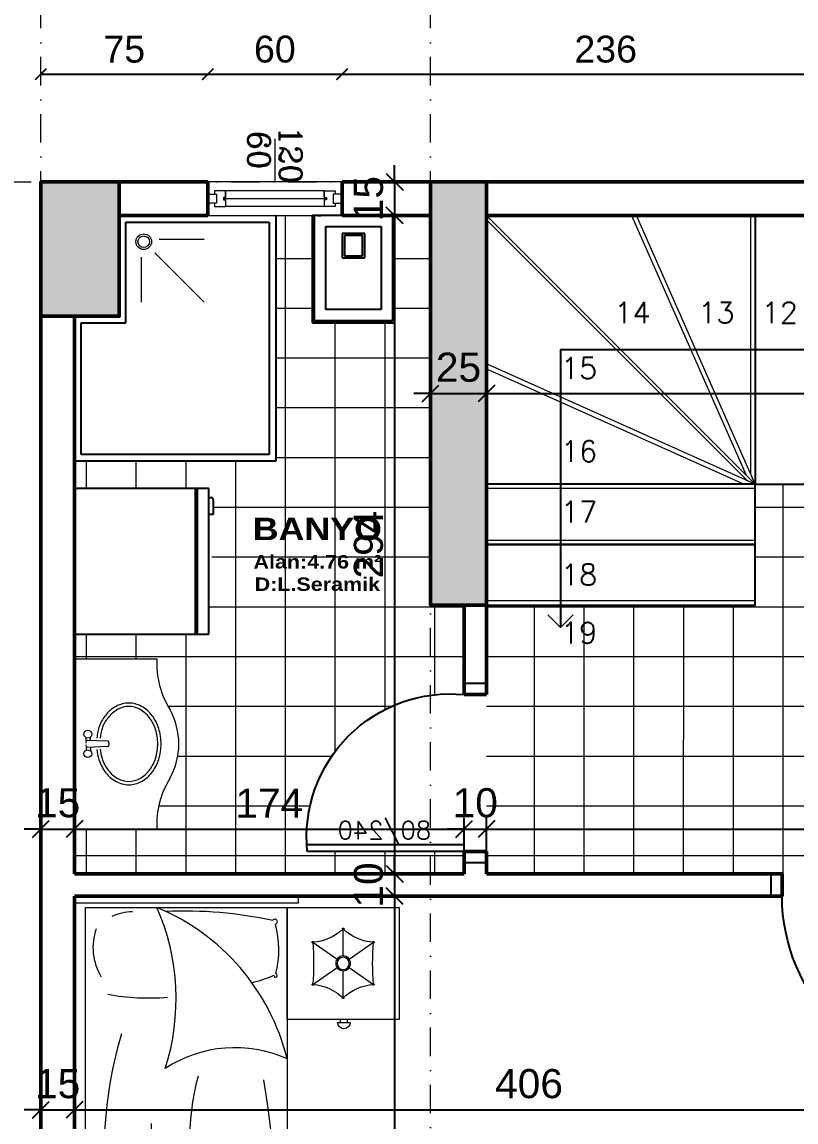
# Model space of a CAD drawing. Header units: millimetres. Extents: x 14753 to 45183, y 5640 to 19518.
# Drawn here: x 21779.5 to 22125.2, y 18725.8 to 19217 of the extents above; entities that cross this region are included whole.
import ezdxf

# ---------------------------------------------------------------- set-up
doc = ezdxf.new("R2010")
doc.units = ezdxf.units.MM
doc.linetypes.add('DASHDOT', pattern=[25.4, 12.7, -6.35, 0, -6.35])
for name, color, linetype, lineweight in [('Duvar', 1, 'Continuous', 50), ('EŞYA TEFRİŞ', 53, 'Continuous', 13), ('GORUNUS_6_TWA', 69, 'Continuous', 9), ('k aks', 44, 'DASHDOT', 18), ('k dis olcu', 43, 'Continuous', 18), ('k ic olcu', 254, 'Continuous', 18), ('k pencere', 4, 'Continuous', 25), ('k tarama', 252, 'Continuous', 9), ('k ıslak mekan tarama', 252, 'Continuous', 9), ('Kolon', 30, 'Continuous', 50)]:
    doc.layers.add(name, color=color, linetype=linetype, lineweight=lineweight)
for name, color, linetype in [('kapı', 11, 'Continuous'), ('merdivenn', 20, 'Continuous'), ('pencere', 2, 'Continuous'), ('tefriş', 140, 'Continuous'), ('YAzı', 7, 'Continuous')]:
    doc.layers.add(name, color=color, linetype=linetype)
doc.styles.add('OLCU', font='romans.shx')
doc.styles.get("Standard").update_dxf_attribs({"font": 'arial.ttf'})
doc.styles.add('TCOMPLEX', font='complex.shx')
doc.styles.add('Vaziyet Yazı', font='bgothm.ttf', dxfattribs={"height": 25})
doc.dimstyles.new('icolcu', dxfattribs={"dimtxt": 13, "dimasz": 7.5, "dimexe": 5, "dimexo": 5, "dimgap": 5, "dimtad": 1, "dimdec": 0, "dimtxsty": 'Standard', "dimblk": 'OBLIQUE', "dimcen": 2.5, "dimdle": 5, "dimclrd": 256, "dimclre": 256, "dimclrt": 256, "dimadec": 4, "dimazin": 0, "dimtfac": 1, "dimtdec": 0, "dimtix": 1, "dimtmove": 2, "dimatfit": 3, "dimldrblk": 'OBLIQUE', "dimfxl": 1, "dimarcsym": 0})
doc.dimstyles.new('icölcü', dxfattribs={"dimtxt": 12, "dimasz": 5, "dimexe": 1.25, "dimexo": 0.625, "dimgap": 5, "dimtad": 1, "dimdec": 0, "dimtxsty": 'Standard', "dimblk": 'ARCHTICK', "dimcen": -10, "dimse1": 1, "dimse2": 1, "dimadec": 0, "dimazin": 0, "dimtfac": 1, "dimtdec": 0, "dimtix": 1, "dimtmove": 0, "dimatfit": 3, "dimldrblk": 'ARCHTICK', "dimfxl": 1, "dimarcsym": 0})

# ---------------------------------------------------------------- blocks, each defined once
blk = doc.blocks.new('KASA-2')
for p, q in [((-0.5, -0.5), (-0.5, 0.5)), ((-0.5, 0.5), (0.5, 0.5)), ((0.5, 0.5), (0.5, -0.5)), ((0.5, -0.5), (-0.5, -0.5))]:
    blk.add_line(p, q)
blk = doc.blocks.new('80 lık kapı 2')
at = {"layer": 'kapı'}
for p, q in [((4385.24, 2276.43), (4393.19, 2276.43)), ((4390.24, 2276.43), (4393.19, 2276.43)), ((4390.24, 2276.43), (4390.24, 2206.43)), ((4393.19, 2276.43), (4393.19, 2206.48))]:
    blk.add_line(p, q, dxfattribs=at)
blk.add_arc((4396.56, 2270.11), 64, 264.3355, 5.6645, dxfattribs=at)
at = {"layer": 'kapı', "xscale": 5, "yscale": 10, "zscale": 5, "rotation": 180}
for p in [(4387.74, 2281.43), (4462.74, 2281.43)]:
    blk.add_blockref('KASA-2', p, dxfattribs=at)
at = {"layer": 'kapı', "style": 'OLCU'}
blk.add_text('80/240', height=8, rotation=270, dxfattribs=at).set_placement((4395.74, 2261.77))
blk = doc.blocks.new('90 lık kapı 2')
at = {"layer": 'kapı'}
for p, q in [((4417.29, 2446.43), (4417.29, 2526.37)), ((4420.24, 2446.43), (4420.24, 2526.43)), ((4335.24, 2436.43), (4335.24, 2446.43)), ((4335.24, 2446.43), (4340.24, 2446.43)), ((4340.24, 2446.43), (4340.24, 2436.43)), ((4420.24, 2446.43), (4417.29, 2446.43)), ((4420.24, 2436.43), (4420.24, 2446.43)), ((4420.24, 2446.43), (4425.24, 2446.43)), ((4425.24, 2446.43), (4425.24, 2436.43)), ((4340.24, 2436.43), (4335.24, 2436.43)), ((4425.24, 2436.43), (4420.24, 2436.43))]:
    blk.add_line(p, q, dxfattribs=at)
blk.add_arc((4420.24, 2446.43), 80, 90, 180, dxfattribs=at)
at = {"layer": 'kapı', "style": 'OLCU'}
blk.add_text('90/240', height=8, rotation=90, dxfattribs=at).set_placement((4410.36, 2463.91))
blk = doc.blocks.new('60-120')
at = {"layer": 'GORUNUS_6_TWA', "color": 2, "linetype": 'Continuous', "ltscale": 0.02}
for p, q in [((374289.58, 4546016.34), (374289.58, 4545997.16)), ((374311.58, 4545993.16), (374267.58, 4545993.16)), ((374266.58, 4545989.66), (374312.58, 4545989.66)), ((374311.58, 4545986.16), (374267.58, 4545986.16))]:
    blk.add_line(p, q, dxfattribs=at)
blk.add_lwpolyline([(374319.58, 4545997.16), (374259.58, 4545997.16), (374259.58, 4545982.16), (374319.58, 4545982.16)], close=True, dxfattribs=at)
for points in [[(374267.58, 4545993.16), (374262.58, 4545993.16), (374262.58, 4545991.66)], [(374267.58, 4545990.16), (374267.58, 4545993.16), (374267.58, 4545993.16), (374267.58, 4545990.16), (374266.58, 4545990.16), (374266.58, 4545989.16), (374267.58, 4545989.16), (374267.58, 4545986.16)], [(374311.58, 4545993.16), (374316.58, 4545993.16), (374316.58, 4545991.66)], [(374311.58, 4545990.16), (374311.58, 4545993.16), (374311.58, 4545993.16), (374311.58, 4545990.16), (374312.58, 4545990.16), (374312.58, 4545989.16), (374311.58, 4545989.16), (374311.58, 4545986.16)], [(374259.58, 4545991.66), (374263.58, 4545991.66), (374263.58, 4545987.66), (374259.58, 4545987.66), (374259.58, 4545991.66)], [(374262.58, 4545987.66), (374262.58, 4545986.16), (374267.58, 4545986.16), (374267.58, 4545986.16)], [(374316.58, 4545987.66), (374316.58, 4545986.16), (374311.58, 4545986.16), (374311.58, 4545986.16)], [(374319.58, 4545991.66), (374315.58, 4545991.66), (374315.58, 4545987.66), (374319.58, 4545987.66), (374319.58, 4545991.66)]]:
    blk.add_lwpolyline(points, dxfattribs=at)
at = {"layer": 'GORUNUS_6_TWA', "color": 2, "linetype": 'Continuous', "ltscale": 0.02, "style": 'TCOMPLEX'}
for s, p in [('60', (374277.47, 4546019.94)), ('120', (374291.65, 4546022.08))]:
    blk.add_text(s, height=10, rotation=270, dxfattribs=at).set_placement(p)
blk = doc.blocks.new('yatak 190x90')
at = {"layer": 'EŞYA TEFRİŞ'}
for p, q in [((0, -190), (0, 0)), ((0, 0), (90, 0)), ((90, 0), (90, -190)), ((90, -190), (0, -190)), ((95, -192), (-5, -192)), ((-5, -192), (-5, -195)), ((95, -195), (-5, -195)), ((95, -192), (95, -195))]:
    blk.add_line(p, q, dxfattribs=at)
for centre, radius, start, end in [((-219.29, -42.27), 245.4, 355.7908, 7.8375), ((-473.53, -71.98), 534.64, 357.6921, 6.435), ((401.38, -45.55), 396.72, 176.1493, 189.7983), ((-105.46, -80.56), 187.17, 343.5413, 15.3664), ((-71.07, -85.48), 114.65, 345.2421, 16.5688), ((23.27, -70.24), 57.11, 245.9501, 303.0495), ((96.39, -98.29), 99.36, 194.0326, 247.3681), ((151.62, -149.09), 102.02, 162.3172, 203.64), ((61.95, -250.61), 101.07, 79.6254, 94.8212), ((29.47, -212.23), 57.52, 103.7767, 114.0542), ((47.69, -171.12), 43.97, 165.9171, 195.0388), ((5.22, -159.63), 0.81, 354.976, 257.7791), ((61.31, -172.2), 25.41, 341.0136, 31.3745), ((5.47, -183.62), 1.11, 102.5861, 332.6827), ((45.97, -1.57), 186.79, 257.7874, 272.4796), ((69.33, -167.38), 20.59, 269.0975, 295.9388)]:
    blk.add_arc(centre, radius, start, end, dxfattribs=at)
blk = doc.blocks.new('60x60 komodin')
at = {"layer": 'EŞYA TEFRİŞ'}
for p, q in [((30, -26.69), (30, -14.59)), ((27.28, -28.11), (16.47, -20.6)), ((43.53, -20.6), (32.72, -28.11)), ((27.28, -31.89), (16.47, -39.4)), ((30, -45.41), (30, -33.31)), ((43.53, -39.4), (32.72, -31.89)), ((32.48, -56.44), (26.83, -56.44)), ((28.05, -56.44), (28.05, -55)), ((31.25, -56.44), (31.25, -55))]:
    blk.add_line(p, q, dxfattribs=at)
blk.add_lwpolyline([(55, -5), (5, -5), (5, -55), (55, -55)], close=True, dxfattribs=at)
for radius in [3.31, 2.74]:
    blk.add_circle((30, -30), radius, dxfattribs=at)
for centre, radius, start, end in [((15.08, 0.77), 21.41, 273.7282, 314.1807), ((30, -14.59), 0.346, 316.2817, 223.7183), ((44.92, 0.77), 21.41, 225.8193, 266.2718), ((16.47, -20.6), 0.346, 4.1892, 274.253), ((-107.59, -30), 124.42, 355.6674, 4.3326), ((167.59, -30), 124.42, 175.6674, 184.3326), ((43.53, -20.6), 0.346, 265.747, 175.8108), ((16.47, -39.4), 0.346, 85.747, 355.8094), ((43.53, -39.4), 0.346, 184.1892, 94.253), ((15.08, -60.77), 21.41, 45.8193, 86.2718), ((44.92, -60.77), 21.41, 93.7282, 134.1807), ((30, -45.41), 0.346, 136.2817, 43.7183), ((29.65, -56.35), 2.82, 181.8062, 358.1938)]:
    blk.add_arc(centre, radius, start, end, dxfattribs=at)
blk = doc.blocks.new('lavabo 1')
at = {"layer": 'tefriş', "lineweight": 15}
for p, q in [((3885.96, 1990.85), (3885.96, 1993.43)), ((3885.96, 1956.65), (3885.96, 1990.85)), ((3961.96, 1993.43), (3961.96, 1990.85)), ((3961.96, 1990.85), (3961.96, 1956.65)), ((3922.74, 1971.47), (3922.43, 1962.44)), ((3925.18, 1971.47), (3925.49, 1962.44)), ((3922.28, 1963.77), (3921.22, 1963.77)), ((3922.51, 1961.89), (3921.37, 1961.89)), ((3925.41, 1961.89), (3926.55, 1961.89)), ((3925.64, 1963.77), (3926.7, 1963.77)), ((3961.96, 1956.65), (3885.96, 1956.65))]:
    blk.add_line(p, q, dxfattribs=at)
for centre in [(3919.62, 1962.62), (3928.29, 1962.62)]:
    blk.add_circle(centre, 1.75, dxfattribs=at)
for centre, radius, start, end in [((3888.12, 2031.38), 38.01, 266.7462, 302.8935), ((3924.06, 1970.57), 32.7, 90.1752, 117.8973), ((3923.86, 1970.57), 32.7, 62.1027, 89.8248), ((3959.8, 2031.38), 38.01, 237.1065, 273.2538), ((3923.96, 1972.12), 23.24, 90, 107.2579), ((3923.96, 1972.12), 23.24, 72.7421, 90), ((3920.56, 1979.18), 15.29, 126.8699, 151.0888), ((3920.56, 1979.18), 13.77, 126.8699, 151.0888), ((3922.62, 1976.44), 18.72, 107.2579, 126.8699), ((3922.62, 1976.44), 17.2, 107.2579, 126.8699), ((3923.96, 1972.12), 21.72, 90, 107.2579), ((3923.96, 1972.12), 21.72, 72.7421, 90), ((3925.3, 1976.44), 17.2, 53.1301, 72.7421), ((3925.3, 1976.44), 18.72, 53.1301, 72.7421), ((3927.36, 1979.18), 13.77, 28.9112, 53.1301), ((3927.36, 1979.18), 15.29, 28.9112, 53.1301), ((3917.41, 1980.92), 11.69, 151.0888, 180), ((3917.41, 1980.92), 10.17, 151.0888, 180), ((3930.51, 1980.92), 10.17, 0, 28.9112), ((3930.51, 1980.92), 11.69, 0, 28.9112), ((3917.41, 1980.92), 11.69, 180, 208.9112), ((3917.41, 1980.92), 10.17, 180, 208.9112), ((3930.51, 1980.92), 10.17, 331.0888, 0), ((3930.51, 1980.92), 11.69, 331.0888, 0), ((3920.56, 1982.66), 15.29, 208.9112, 232.9961), ((3920.56, 1982.66), 13.77, 208.9112, 233.1301), ((3927.36, 1982.66), 13.77, 306.8699, 331.0888), ((3927.36, 1982.66), 15.29, 306.8699, 331.0888), ((3921.9, 1983.26), 16.6, 230.564, 251.4502), ((3921.9, 1983.26), 15.08, 230.4412, 251.3878), ((3923.87, 1971.01), 1.22, 87.5756, 157.7693), ((3924.05, 1971.01), 1.22, 22.2307, 92.4244), ((3925.3, 1985.4), 17.2, 287.2579, 306.8699), ((3925.3, 1985.4), 18.72, 287.2579, 306.8699), ((3923.53, 1989.72), 23.24, 252.6981, 264.5385), ((3923.53, 1989.72), 21.72, 252.7421, 264.5385), ((3923.96, 1989.72), 21.72, 276.1444, 287.2579), ((3923.96, 1989.72), 23.24, 276.1444, 287.2579), ((3923.56, 1962.9), 1.22, 202.2307, 272.4244), ((3924.35, 1962.9), 1.22, 267.5756, 337.7693)]:
    blk.add_arc(centre, radius, start, end, dxfattribs=at)
blk = doc.blocks.new('klozet gömme')
at = {"layer": 'tefriş'}
for p, q in [((19944.26, 5886.89), (19992.26, 5886.89)), ((19992.26, 5886.89), (19944.26, 5886.89)), ((19944.26, 5886.89), (19944.26, 5850.13)), ((19944.26, 5885.89), (19991.26, 5885.89)), ((19991.26, 5885.89), (19991.26, 5851.13)), ((19992.26, 5886.89), (19992.26, 5850.13)), ((19992.26, 5850.13), (19992.26, 5886.89)), ((19949.26, 5856.13), (19949.26, 5880.89)), ((19949.26, 5880.89), (19986.26, 5880.89)), ((19986.26, 5880.89), (19986.26, 5856.13)), ((19963.26, 5873.51), (19952.26, 5873.51)), ((19952.26, 5873.51), (19952.26, 5863.51)), ((19962.26, 5872.51), (19953.26, 5872.51)), ((19953.26, 5872.51), (19953.26, 5864.51)), ((19962.26, 5864.51), (19962.26, 5872.51)), ((19963.26, 5863.51), (19963.26, 5873.51)), ((19952.26, 5863.51), (19963.26, 5863.51)), ((19953.26, 5864.51), (19962.26, 5864.51)), ((19986.26, 5856.13), (19949.26, 5856.13)), ((19991.26, 5851.13), (19944.26, 5851.13)), ((19992.26, 5850.13), (19944.26, 5850.13)), ((19944.26, 5850.13), (19992.26, 5850.13))]:
    blk.add_line(p, q, dxfattribs=at)
blk = doc.blocks.new('AKS-KOLON')
at = {"layer": 'k tarama'}
h = blk.add_hatch(dxfattribs=at)
h.set_pattern_fill('ANSI33', color=256, scale=1.5)
h.set_pattern_definition([(45, (-7754.55, -1210.899), (-6.73519209, 6.73519209), []), (45, (-7747.815, -1210.899), (-6.73519209, 6.73519209), [4.7625, -2.38125])])
h.paths.add_polyline_path([(376943.55, 4551394.22), (376918.55, 4551394.22), (376918.55, 4551205.22), (376943.55, 4551205.22)])
h.paths.add_polyline_path([(376516.55, 4551394.22), (376491.55, 4551394.22), (376491.55, 4551205.22), (376516.55, 4551205.22)])
h.paths.add_polyline_path([(376352.55, 4551394.22), (376317.55, 4551394.22), (376317.55, 4551334.22), (376352.55, 4551334.22)])
h.paths.add_polyline_path([(376377.55, 4550775.22), (376317.55, 4550775.22), (376317.55, 4550740.22), (376377.55, 4550740.22)])
h.paths.add_polyline_path([(376943.55, 4550800.22), (376908.55, 4550800.22), (376908.55, 4550740.22), (376943.55, 4550740.22)])
h.paths.add_polyline_path([(377393.55, 4550800.22), (377358.55, 4550800.22), (377358.55, 4550740.22), (377393.55, 4550740.22)])
at = {"layer": 'Duvar'}
blk.add_lwpolyline([(376516.55, 4551205.22), (376491.55, 4551205.22), (376491.55, 4551394.22), (376516.55, 4551394.22)], dxfattribs=at)
at = {"layer": 'k aks'}
for p, q in [((376317.55, 4550391.82), (376317.55, 4551524.22)), ((376491.55, 4550391.82), (376491.55, 4551524.22)), ((376147.55, 4551394.22), (377609.55, 4551394.22))]:
    blk.add_line(p, q, dxfattribs=at)
at = {"layer": 'Kolon'}
blk.add_lwpolyline([(376317.55, 4551334.22), (376352.55, 4551334.22), (376352.55, 4551394.22), (376317.55, 4551394.22), (376317.55, 4551334.22)], dxfattribs=at)
blk.add_lwpolyline([(376491.55, 4551394.22), (376516.55, 4551394.22), (376516.55, 4551205.22), (376491.55, 4551205.22)], close=True, dxfattribs=at)
blk = doc.blocks.new('_ArchTick')
at = {"color": 0, "linetype": 'ByBlock', "const_width": 0.15}
blk.add_lwpolyline([(-0.5, -0.5), (0.5, 0.5)], dxfattribs=at)
blk = doc.blocks.new('*D136')
at = {"layer": 'Defpoints', "color": 0, "transparency": 16777216}
for p in [(21862.47, 19193.69), (21787.97, 19145.61), (21862.47, 19145.61)]:
    blk.add_point(p, dxfattribs=at)
at = {"layer": 'k dis olcu', "color": 0, "lineweight": -2, "transparency": 16777216}
blk.add_line((21787.97, 19193.69), (21862.47, 19193.69), dxfattribs=at)
at = {"layer": 'k dis olcu', "color": 0, "lineweight": -2, "transparency": 16777216, "xscale": 5, "yscale": 5, "zscale": 5, "rotation": 180}
blk.add_blockref('_ArchTick', (21787.97, 19193.69), dxfattribs=at)
at = {"layer": 'k dis olcu', "color": 0, "lineweight": -2, "transparency": 16777216, "xscale": 5, "yscale": 5, "zscale": 5}
blk.add_blockref('_ArchTick', (21862.47, 19193.69), dxfattribs=at)
at = {"layer": 'k dis olcu', "color": 0, "transparency": 16777216, "insert": (21825.22, 19204.79), "char_height": 12, "attachment_point": 5}
blk.add_mtext('75', dxfattribs=at)
blk = doc.blocks.new('*D137')
at = {"layer": 'Defpoints', "color": 0, "transparency": 16777216}
for p in [(21922.47, 19193.69), (21862.47, 19145.61), (21922.47, 19145.61)]:
    blk.add_point(p, dxfattribs=at)
at = {"layer": 'k dis olcu', "color": 0, "lineweight": -2, "transparency": 16777216}
blk.add_line((21862.47, 19193.69), (21922.47, 19193.69), dxfattribs=at)
at = {"layer": 'k dis olcu', "color": 0, "lineweight": -2, "transparency": 16777216, "xscale": 5, "yscale": 5, "zscale": 5, "rotation": 180}
blk.add_blockref('_ArchTick', (21862.47, 19193.69), dxfattribs=at)
at = {"layer": 'k dis olcu', "color": 0, "lineweight": -2, "transparency": 16777216, "xscale": 5, "yscale": 5, "zscale": 5}
blk.add_blockref('_ArchTick', (21922.47, 19193.69), dxfattribs=at)
at = {"layer": 'k dis olcu', "color": 0, "transparency": 16777216, "insert": (21892.47, 19204.82), "char_height": 12, "attachment_point": 5}
blk.add_mtext('60', dxfattribs=at)
blk = doc.blocks.new('*D138')
at = {"layer": 'Defpoints', "color": 0, "transparency": 16777216}
for p in [(22157.97, 19193.69), (21922.47, 19145.61), (22157.97, 19145.61)]:
    blk.add_point(p, dxfattribs=at)
at = {"layer": 'k dis olcu', "color": 0, "lineweight": -2, "transparency": 16777216}
blk.add_line((21922.47, 19193.69), (22157.97, 19193.69), dxfattribs=at)
at = {"layer": 'k dis olcu', "color": 0, "lineweight": -2, "transparency": 16777216, "xscale": 5, "yscale": 5, "zscale": 5, "rotation": 180}
blk.add_blockref('_ArchTick', (21922.47, 19193.69), dxfattribs=at)
at = {"layer": 'k dis olcu', "color": 0, "lineweight": -2, "transparency": 16777216, "xscale": 5, "yscale": 5, "zscale": 5}
blk.add_blockref('_ArchTick', (22157.97, 19193.69), dxfattribs=at)
at = {"layer": 'k dis olcu', "color": 0, "transparency": 16777216, "insert": (22040.22, 19204.82), "char_height": 12, "attachment_point": 5}
blk.add_mtext('236', dxfattribs=at)
blk = doc.blocks.new('_Oblique')
at = {"color": 0, "linetype": 'ByBlock', "lineweight": -2}
blk.add_line((-0.5, -0.5), (0.5, 0.5), dxfattribs=at)
blk = doc.blocks.new('*D331')
at = {"layer": 'Defpoints', "color": 0, "transparency": 16777216}
for p in [(21946.15, 19145.61), (21945.97, 19130.61), (21945.97, 19130.61)]:
    blk.add_point(p, dxfattribs=at)
at = {"layer": 'k ic olcu', "lineweight": -2, "transparency": 16777216}
for p, q in [((21945.97, 19145.61), (21945.97, 19153.11)), ((21941.15, 19145.61), (21940.97, 19145.61)), ((21945.97, 19145.61), (21945.97, 19130.61)), ((21945.97, 19130.61), (21945.97, 19123.11)), ((21950.97, 19130.61), (21950.97, 19130.61))]:
    blk.add_line(p, q, dxfattribs=at)
at = {"layer": 'k ic olcu', "lineweight": -2, "transparency": 16777216, "xscale": 7.5, "yscale": 7.5, "zscale": 7.5}
for p, rotation in [((21945.97, 19145.61), 270), ((21945.97, 19130.61), 90)]:
    blk.add_blockref('_Oblique', p, dxfattribs=dict(at, rotation=rotation))
at = {"layer": 'k ic olcu', "transparency": 16777216, "insert": (21934.33, 19138.11), "char_height": 13, "attachment_point": 5, "rotation": 90}
blk.add_mtext('15', dxfattribs=at)
blk = doc.blocks.new('*D332')
at = {"layer": 'Defpoints', "color": 0, "transparency": 16777216}
for p in [(21945.97, 19130.61), (21945.97, 18836.61), (21945.97, 18836.61)]:
    blk.add_point(p, dxfattribs=at)
at = {"layer": 'k ic olcu', "lineweight": -2, "transparency": 16777216}
for p, q in [((21945.97, 19135.61), (21945.97, 18831.61)), ((21950.97, 19130.61), (21950.97, 19130.61)), ((21950.97, 18836.61), (21950.97, 18836.61))]:
    blk.add_line(p, q, dxfattribs=at)
at = {"layer": 'k ic olcu', "lineweight": -2, "transparency": 16777216, "xscale": 7.5, "yscale": 7.5, "zscale": 7.5}
for p, rotation in [((21945.97, 19130.61), 90), ((21945.97, 18836.61), 270)]:
    blk.add_blockref('_Oblique', p, dxfattribs=dict(at, rotation=rotation))
at = {"layer": 'k ic olcu', "transparency": 16777216, "insert": (21934.33, 18983.61), "char_height": 13, "attachment_point": 5, "rotation": 90}
blk.add_mtext('294', dxfattribs=at)
blk = doc.blocks.new('*D333')
at = {"layer": 'Defpoints', "color": 0, "transparency": 16777216}
for p in [(21945.97, 18836.61), (21945.97, 18826.61), (21945.97, 18826.61)]:
    blk.add_point(p, dxfattribs=at)
at = {"layer": 'k ic olcu', "lineweight": -2, "transparency": 16777216}
for p, q in [((21945.97, 18836.61), (21945.97, 18844.11)), ((21945.97, 18836.61), (21945.97, 18826.61)), ((21950.97, 18836.61), (21950.97, 18836.61)), ((21945.97, 18826.61), (21945.97, 18819.11)), ((21950.97, 18826.61), (21950.97, 18826.61))]:
    blk.add_line(p, q, dxfattribs=at)
at = {"layer": 'k ic olcu', "lineweight": -2, "transparency": 16777216, "xscale": 7.5, "yscale": 7.5, "zscale": 7.5}
for p, rotation in [((21945.97, 18836.61), 270), ((21945.97, 18826.61), 90)]:
    blk.add_blockref('_Oblique', p, dxfattribs=dict(at, rotation=rotation))
at = {"layer": 'k ic olcu', "transparency": 16777216, "insert": (21934.33, 18831.61), "char_height": 13, "attachment_point": 5, "rotation": 90}
blk.add_mtext('10', dxfattribs=at)
blk = doc.blocks.new('*D334')
at = {"layer": 'Defpoints', "color": 0, "transparency": 16777216}
for p in [(21945.97, 18826.61), (21945.97, 18506.61), (21945.97, 18506.61)]:
    blk.add_point(p, dxfattribs=at)
at = {"layer": 'k ic olcu', "lineweight": -2, "transparency": 16777216}
for p, q in [((21945.97, 18831.61), (21945.97, 18501.61)), ((21950.97, 18826.61), (21950.97, 18826.61)), ((21950.97, 18506.61), (21950.97, 18506.61))]:
    blk.add_line(p, q, dxfattribs=at)
at = {"layer": 'k ic olcu', "lineweight": -2, "transparency": 16777216, "xscale": 7.5, "yscale": 7.5, "zscale": 7.5}
for p, rotation in [((21945.97, 18826.61), 90), ((21945.97, 18506.61), 270)]:
    blk.add_blockref('_Oblique', p, dxfattribs=dict(at, rotation=rotation))
at = {"layer": 'k ic olcu', "transparency": 16777216, "insert": (21934.33, 18666.61), "char_height": 13, "attachment_point": 5, "rotation": 90}
blk.add_mtext('320', dxfattribs=at)
blk = doc.blocks.new('*D336')
at = {"layer": 'Defpoints', "color": 0, "transparency": 16777216}
for p in [(21787.97, 18731.18), (21802.97, 18731.18), (21802.97, 18731.18)]:
    blk.add_point(p, dxfattribs=at)
at = {"layer": 'k ic olcu', "lineweight": -2, "transparency": 16777216}
for p, q in [((21787.97, 18731.18), (21780.47, 18731.18)), ((21787.97, 18731.18), (21802.97, 18731.18)), ((21802.97, 18731.18), (21810.47, 18731.18))]:
    blk.add_line(p, q, dxfattribs=at)
at = {"layer": 'k ic olcu', "lineweight": -2, "transparency": 16777216, "xscale": 7.5, "yscale": 7.5, "zscale": 7.5}
blk.add_blockref('_Oblique', (21787.97, 18731.18), dxfattribs=at)
at = {"layer": 'k ic olcu', "lineweight": -2, "transparency": 16777216, "xscale": 7.5, "yscale": 7.5, "zscale": 7.5, "rotation": 180}
blk.add_blockref('_Oblique', (21802.97, 18731.18), dxfattribs=at)
at = {"layer": 'k ic olcu', "transparency": 16777216, "insert": (21795.47, 18742.82), "char_height": 13, "attachment_point": 5}
blk.add_mtext('15', dxfattribs=at)
blk = doc.blocks.new('*D337')
at = {"layer": 'Defpoints', "color": 0, "transparency": 16777216}
for p in [(21802.97, 18731.18), (22208.97, 18731.18), (22208.97, 18731.18)]:
    blk.add_point(p, dxfattribs=at)
at = {"layer": 'k ic olcu', "lineweight": -2, "transparency": 16777216}
blk.add_line((21797.97, 18731.18), (22213.97, 18731.18), dxfattribs=at)
at = {"layer": 'k ic olcu', "lineweight": -2, "transparency": 16777216, "xscale": 7.5, "yscale": 7.5, "zscale": 7.5, "rotation": 180}
blk.add_blockref('_Oblique', (21802.97, 18731.18), dxfattribs=at)
at = {"layer": 'k ic olcu', "lineweight": -2, "transparency": 16777216, "xscale": 7.5, "yscale": 7.5, "zscale": 7.5}
blk.add_blockref('_Oblique', (22208.97, 18731.18), dxfattribs=at)
at = {"layer": 'k ic olcu', "transparency": 16777216, "insert": (22005.97, 18742.82), "char_height": 13, "attachment_point": 5}
blk.add_mtext('406', dxfattribs=at)
blk = doc.blocks.new('*D290')
at = {"layer": 'Defpoints', "color": 0, "transparency": 16777216}
for p in [(21787.97, 18867.29), (21802.97, 18867.29), (21802.97, 18856.61)]:
    blk.add_point(p, dxfattribs=at)
at = {"layer": 'k ic olcu', "lineweight": -2, "transparency": 16777216}
for p, q in [((21787.97, 18862.29), (21787.97, 18851.61)), ((21802.97, 18862.29), (21802.97, 18851.61)), ((21787.97, 18856.61), (21780.47, 18856.61)), ((21787.97, 18856.61), (21802.97, 18856.61)), ((21802.97, 18856.61), (21810.47, 18856.61))]:
    blk.add_line(p, q, dxfattribs=at)
at = {"layer": 'k ic olcu', "lineweight": -2, "transparency": 16777216, "xscale": 7.5, "yscale": 7.5, "zscale": 7.5}
blk.add_blockref('_Oblique', (21787.97, 18856.61), dxfattribs=at)
at = {"layer": 'k ic olcu', "lineweight": -2, "transparency": 16777216, "xscale": 7.5, "yscale": 7.5, "zscale": 7.5, "rotation": 180}
blk.add_blockref('_Oblique', (21802.97, 18856.61), dxfattribs=at)
at = {"layer": 'k ic olcu', "transparency": 16777216, "insert": (21795.47, 18868.25), "char_height": 13, "attachment_point": 5}
blk.add_mtext('15', dxfattribs=at)
blk = doc.blocks.new('*D291')
at = {"layer": 'Defpoints', "color": 0, "transparency": 16777216}
for p in [(21802.97, 18867.29), (21976.97, 18856.61), (21976.97, 18836.61)]:
    blk.add_point(p, dxfattribs=at)
at = {"layer": 'k ic olcu', "lineweight": -2, "transparency": 16777216}
for p, q in [((21802.97, 18862.29), (21802.97, 18851.61)), ((21976.97, 18841.61), (21976.97, 18861.61)), ((21797.97, 18856.61), (21981.97, 18856.61))]:
    blk.add_line(p, q, dxfattribs=at)
at = {"layer": 'k ic olcu', "lineweight": -2, "transparency": 16777216, "xscale": 7.5, "yscale": 7.5, "zscale": 7.5, "rotation": 180}
blk.add_blockref('_Oblique', (21802.97, 18856.61), dxfattribs=at)
at = {"layer": 'k ic olcu', "lineweight": -2, "transparency": 16777216, "xscale": 7.5, "yscale": 7.5, "zscale": 7.5}
blk.add_blockref('_Oblique', (21976.97, 18856.61), dxfattribs=at)
at = {"layer": 'k ic olcu', "transparency": 16777216, "insert": (21889.97, 18868.14), "char_height": 13, "attachment_point": 5}
blk.add_mtext('174', dxfattribs=at)
blk = doc.blocks.new('*D292')
at = {"layer": 'Defpoints', "color": 0, "transparency": 16777216}
for p in [(21986.97, 18856.61), (21976.97, 18836.61), (21986.97, 18836.61)]:
    blk.add_point(p, dxfattribs=at)
at = {"layer": 'k ic olcu', "lineweight": -2, "transparency": 16777216}
for p, q in [((21976.97, 18841.61), (21976.97, 18861.61)), ((21986.97, 18841.61), (21986.97, 18861.61)), ((21976.97, 18856.61), (21969.47, 18856.61)), ((21976.97, 18856.61), (21986.97, 18856.61)), ((21986.97, 18856.61), (21994.47, 18856.61))]:
    blk.add_line(p, q, dxfattribs=at)
at = {"layer": 'k ic olcu', "lineweight": -2, "transparency": 16777216, "xscale": 7.5, "yscale": 7.5, "zscale": 7.5}
blk.add_blockref('_Oblique', (21976.97, 18856.61), dxfattribs=at)
at = {"layer": 'k ic olcu', "lineweight": -2, "transparency": 16777216, "xscale": 7.5, "yscale": 7.5, "zscale": 7.5, "rotation": 180}
blk.add_blockref('_Oblique', (21986.97, 18856.61), dxfattribs=at)
at = {"layer": 'k ic olcu', "transparency": 16777216, "insert": (21981.97, 18868.25), "char_height": 13, "attachment_point": 5}
blk.add_mtext('10', dxfattribs=at)
blk = doc.blocks.new('*D293')
at = {"layer": 'Defpoints', "color": 0, "transparency": 16777216}
for p in [(22388.97, 18856.61), (21986.97, 18836.61), (22388.97, 18836.61)]:
    blk.add_point(p, dxfattribs=at)
at = {"layer": 'k ic olcu', "lineweight": -2, "transparency": 16777216}
for p, q in [((21986.97, 18841.61), (21986.97, 18861.61)), ((22388.97, 18841.61), (22388.97, 18861.61)), ((21981.97, 18856.61), (22393.97, 18856.61))]:
    blk.add_line(p, q, dxfattribs=at)
at = {"layer": 'k ic olcu', "lineweight": -2, "transparency": 16777216, "xscale": 7.5, "yscale": 7.5, "zscale": 7.5, "rotation": 180}
blk.add_blockref('_Oblique', (21986.97, 18856.61), dxfattribs=at)
at = {"layer": 'k ic olcu', "lineweight": -2, "transparency": 16777216, "xscale": 7.5, "yscale": 7.5, "zscale": 7.5}
blk.add_blockref('_Oblique', (22388.97, 18856.61), dxfattribs=at)
at = {"layer": 'k ic olcu', "transparency": 16777216, "insert": (22187.97, 18868.25), "char_height": 13, "attachment_point": 5}
blk.add_mtext('402', dxfattribs=at)
blk = doc.blocks.new('*D297')
at = {"layer": 'Defpoints', "color": 0, "transparency": 16777216}
for p in [(21961.97, 19094.9), (21986.97, 19062.15), (21986.97, 19051.11)]:
    blk.add_point(p, dxfattribs=at)
at = {"layer": 'k ic olcu', "lineweight": -2, "transparency": 16777216}
for p, q in [((21961.97, 19089.9), (21961.97, 19046.11)), ((21986.97, 19057.15), (21986.97, 19046.11)), ((21961.97, 19051.11), (21954.47, 19051.11)), ((21961.97, 19051.11), (21986.97, 19051.11)), ((21986.97, 19051.11), (21994.47, 19051.11))]:
    blk.add_line(p, q, dxfattribs=at)
at = {"layer": 'k ic olcu', "lineweight": -2, "transparency": 16777216, "xscale": 7.5, "yscale": 7.5, "zscale": 7.5}
blk.add_blockref('_Oblique', (21961.97, 19051.11), dxfattribs=at)
at = {"layer": 'k ic olcu', "lineweight": -2, "transparency": 16777216, "xscale": 7.5, "yscale": 7.5, "zscale": 7.5, "rotation": 180}
blk.add_blockref('_Oblique', (21986.97, 19051.11), dxfattribs=at)
at = {"layer": 'k ic olcu', "transparency": 16777216, "insert": (21974.47, 19062.75), "char_height": 13, "attachment_point": 5}
blk.add_mtext('25', dxfattribs=at)
blk = doc.blocks.new('*D298')
at = {"layer": 'Defpoints', "color": 0, "transparency": 16777216}
for p in [(21986.97, 19062.15), (22388.97, 19051.11), (22388.97, 19051.11)]:
    blk.add_point(p, dxfattribs=at)
at = {"layer": 'k ic olcu', "lineweight": -2, "transparency": 16777216}
for p, q in [((21986.97, 19057.15), (21986.97, 19046.11)), ((21981.97, 19051.11), (22393.97, 19051.11))]:
    blk.add_line(p, q, dxfattribs=at)
at = {"layer": 'k ic olcu', "lineweight": -2, "transparency": 16777216, "xscale": 7.5, "yscale": 7.5, "zscale": 7.5, "rotation": 180}
blk.add_blockref('_Oblique', (21986.97, 19051.11), dxfattribs=at)
at = {"layer": 'k ic olcu', "lineweight": -2, "transparency": 16777216, "xscale": 7.5, "yscale": 7.5, "zscale": 7.5}
blk.add_blockref('_Oblique', (22388.97, 19051.11), dxfattribs=at)
at = {"layer": 'k ic olcu', "transparency": 16777216, "insert": (22187.97, 19062.75), "char_height": 13, "attachment_point": 5}
blk.add_mtext('402', dxfattribs=at)

msp = doc.modelspace()

# ---------------------------------------------------------------- hatches: boundary and pattern name
at = {"layer": 'k ıslak mekan tarama'}
h = msp.add_hatch(dxfattribs=at)
h.set_pattern_fill('NET', color=256, scale=7)
h.set_pattern_definition([(0, (-362284.125, -4533257.538), (0, 22.225), []), (90, (-362284.125, -4533257.538), (-22.225, 1e-15), [])])
h.paths.add_polyline_path([(21976.97, 18956.61), (21961.97, 18956.61), (21961.97, 19130.61), (21945.97, 19130.61), (21945.97, 19082.61), (21909.22, 19082.61), (21909.22, 19130.61), (21892.97, 19130.61), (21892.97, 19020.88), (21802.97, 19020.88), (21802.97, 19008.61), (21862.97, 19008.61), (21862.97, 19004.61), (21864.97, 19004.61), (21864.97, 18997.11), (21862.97, 18943.61), (21802.97, 18943.61), (21802.97, 18932.61), (21837.17, 18932.61), (21839.75, 18932.61, 0.159043), (21845.79, 18909.81, -0.121554), (21849.59, 18894.61, -0.121554), (21845.79, 18879.41, 0.159043), (21839.75, 18856.61), (21837.17, 18856.61), (21802.97, 18856.61), (21802.97, 18836.61), (21976.97, 18836.61), (21976.97, 18846.61), (21906.97, 18846.61, -0.473387), (21976.97, 18916.61), (21976.97, 18921.61)])
h.paths.add_polyline_path([(22194.81, 18804.94), (22194.81, 18766.85), (22176.52, 18766.85), (22176.52, 18804.94)], flags=24)
h.paths.add_polyline_path([(21958.13, 18846.4), (21920.03, 18846.4), (21920.03, 18864.68), (21958.13, 18864.68)], flags=24)
h.paths.add_polyline_path([(22414.55, 18850.78), (22464.83, 18850.78), (22464.83, 18869.06), (22414.55, 18869.06)], flags=24)
h.paths.add_polyline_path([(22233.14, 18811.04), (22233.14, 18760.75), (22251.42, 18760.75), (22251.42, 18811.04)], flags=24)
h.paths.add_polyline_path([(22020.57, 18937.15), (22038.82, 18937.15), (22038.82, 18951.34), (22020.57, 18951.34)], flags=24)
h.paths.add_polyline_path([(21986.97, 18836.61), (22388.97, 18836.61), (22388.97, 18956.61), (22268.97, 18956.61), (22268.97, 18983.61), (22268.97, 19010.61), (22266.97, 19010.61), (22241.97, 19010.61), (22214.97, 19010.61), (22187.97, 19010.61), (22160.97, 19010.61), (22133.97, 19010.61), (22106.97, 19010.61), (22106.97, 18983.61), (22106.97, 18956.61), (21986.97, 18956.61)])

# ---------------------------------------------------------------- linework, layer by layer
at = {"layer": 'Duvar'}
for p, q in [((21862.47, 19130.61), (21862.47, 19145.61)), ((21922.47, 19130.61), (21922.47, 19145.61)), ((21976.97, 18956.61), (21976.97, 18916.61)), ((21986.97, 18956.61), (21986.97, 18916.61)), ((21976.97, 18916.61), (21986.97, 18916.61)), ((21976.97, 18846.61), (21976.97, 18836.61)), ((21986.97, 18846.61), (21976.97, 18846.61)), ((21986.97, 18846.61), (21986.97, 18836.61)), ((21976.97, 18836.61), (21802.97, 18836.61)), ((22118.97, 18836.61), (21986.97, 18836.61)), ((22118.97, 18836.61), (22118.97, 18826.61)), ((22118.97, 18826.61), (21802.97, 18826.61))]:
    msp.add_line(p, q, dxfattribs=at)
for points in [[(21822.97, 19145.61), (21862.47, 19145.61)], [(21922.47, 19145.61), (21961.97, 19145.61)], [(21986.97, 19145.61), (22157.97, 19145.61)], [(21822.97, 19130.61), (21862.47, 19130.61)], [(21922.47, 19130.61), (21961.97, 19130.61)], [(21986.97, 19130.61), (22157.97, 19130.61)], [(21787.97, 18526.61), (21787.97, 19085.61)], [(21802.97, 18836.61), (21802.97, 19085.61)], [(21802.97, 18526.61), (21802.97, 18826.61)]]:
    msp.add_lwpolyline(points, dxfattribs=at)
at = {"layer": 'merdivenn', "lineweight": 20, "ltscale": 0.3, "transparency": 33554595}
for p, q in [((22106.97, 19010.61), (21986.97, 19130.61)), ((22103.55, 19012.14), (21986.97, 19128.61)), ((22051.73, 19130.61), (22102.95, 19014.64)), ((22106.97, 19010.61), (22053.98, 19130.61)), ((22104.97, 19015.14), (22104.97, 19130.61)), ((22106.97, 19010.61), (21986.97, 19064.34)), ((21986.97, 19062.15), (22102.08, 19010.61)), ((22106.97, 19008.61), (21986.97, 19008.61)), ((21986.97, 18985.61), (22106.97, 18985.61)), ((22019.97, 18946.61), (22014.32, 18952.27)), ((22019.97, 18946.61), (22025.63, 18952.27))]:
    msp.add_line(p, q, dxfattribs=at)
at = {"layer": 'merdivenn', "lineweight": 20, "ltscale": 0.3}
msp.add_line((21986.97, 18958.61), (22106.97, 18958.61), dxfattribs=at)
at = {"layer": 'merdivenn', "ltscale": 0.3, "transparency": 33554595}
for points in [[(21986.97, 19130.61), (22106.97, 19130.61), (22106.97, 19010.61), (21986.97, 19010.61)], [(22106.97, 19130.61), (22106.97, 19010.61), (22133.97, 19010.61), (22133.97, 19130.61)], [(22106.97, 19010.61), (21986.97, 19010.61), (21986.97, 18983.61), (22106.97, 18983.61)], [(22106.97, 18983.61), (21986.97, 18983.61), (21986.97, 18956.61), (22106.97, 18956.61)]]:
    msp.add_lwpolyline(points, close=True, dxfattribs=at)
msp.add_lwpolyline([(22328.97, 18946.61), (22328.97, 19070.61), (22019.97, 19070.61), (22019.97, 18946.61)], dxfattribs=at)
at = {"layer": 'tefriş'}
for p, q in [((21822.97, 19085.61), (21822.97, 19130.61)), ((21822.97, 19130.61), (21862.47, 19130.61)), ((21892.48, 19130.61), (21892.97, 19130.61)), ((21892.97, 19130.61), (21892.97, 19020.88)), ((21911.68, 19130.61), (21912.97, 19130.61)), ((21825.97, 19082.61), (21825.97, 19127.61)), ((21825.97, 19127.61), (21889.97, 19127.61)), ((21889.97, 19127.61), (21889.97, 19023.88)), ((21802.97, 19020.88), (21802.97, 19085.61)), ((21802.97, 19085.61), (21822.97, 19085.61)), ((21805.97, 19023.88), (21805.97, 19082.61)), ((21805.97, 19082.61), (21825.97, 19082.61)), ((21892.97, 19020.88), (21802.97, 19020.88)), ((21889.97, 19023.88), (21805.97, 19023.88)), ((21802.97, 19008.61), (21802.97, 18943.61)), ((21862.97, 19008.61), (21802.97, 19008.61)), ((21856.97, 18943.61), (21856.97, 19008.61)), ((21857.47, 18943.61), (21857.47, 19008.61)), ((21857.97, 18943.61), (21857.97, 19008.61)), ((21862.97, 18943.61), (21862.97, 19008.61)), ((21862.97, 19004.61), (21863.97, 19004.61)), ((21864.97, 19003.61), (21864.97, 18997.11)), ((21864.97, 18997.11), (21862.97, 18997.11)), ((21802.97, 18943.61), (21862.97, 18943.61))]:
    msp.add_line(p, q, dxfattribs=at)
at = {"layer": 'tefriş', "lineweight": 13}
for p, q in [((21860.86, 19119.93), (21840.86, 19119.93)), ((21838.86, 19113.93), (21860.86, 19091.93)), ((21832.86, 19091.93), (21832.86, 19111.93))]:
    msp.add_line(p, q, dxfattribs=at)
for radius in [3.5, 2.6]:
    msp.add_circle((21833.91, 19118.88), radius, dxfattribs=at)
at = {"layer": 'tefriş'}
for centre, end in [((21863.97, 19003.61), 90), ((21863.97, 18998.11), 0)]:
    msp.add_arc(centre, 1, 0, end, dxfattribs=at)

# ---------------------------------------------------------------- block references
at = {"layer": 'Duvar', "rotation": 270}
msp.add_blockref('klozet gömme', (16059.08, 39074.88), dxfattribs=at)
at = {"layer": 'EŞYA TEFRİŞ', "rotation": 180}
msp.add_blockref('yatak 190x90', (21897.97, 18631.61), dxfattribs=at)
at = {"layer": 'EŞYA TEFRİŞ', "xscale": -1}
msp.add_blockref('60x60 komodin', (21952.97, 18826.61), dxfattribs=at)
at = {"layer": 'k pencere'}
msp.add_blockref('AKS-KOLON', (-354529.57, -4532248.61), dxfattribs=at)
at = {"layer": 'Kolon'}
msp.add_blockref('60-120', (-352397.11, -4526851.55), dxfattribs=at)
at = {"layer": 'pencere', "xscale": -1}
for name, p, rotation in [('80 lık kapı 2', (19700.55, 14456.37), 270), ('90 lık kapı 2', (17778.73, 21273.04), 180)]:
    msp.add_blockref(name, p, dxfattribs=dict(at, rotation=rotation))
at = {"layer": 'tefriş', "rotation": 270}
msp.add_blockref('lavabo 1', (19846.32, 22818.57), dxfattribs=at)

# ---------------------------------------------------------------- texts
at = {"layer": 'merdivenn', "style": 'OLCU'}
for s, p in [('14', (22044.05, 19082.44)), ('13', (22081.5, 19082.44)), ('12', (22109.84, 19082.44)), ('15', (22020.23, 19057.67)), ('16', (22020.23, 19020.51)), ('17', (22020.23, 18993.51)), ('18', (22020.23, 18965.46)), ('19', (22020.23, 18939.51))]:
    msp.add_text(s, height=9.466, dxfattribs=at).set_placement(p)
at = {"layer": 'YAzı', "color": 7, "lineweight": -2, "insert": (21911.45, 18979.23), "char_height": 9.6, "width": 229.502, "attachment_point": 5, "style": 'Vaziyet Yazı'}
msp.add_mtext('{\\fArial Black|b0|i0|c162|p34;\\H1.04167x;BANYO\\P\\fArial Black|b0|i0|c0|p34;\\H0.6x;Alan:\\fArial Black|b0|i0|c162|p34;4.76 \\fArial Black|b0|i0|c0|p34;m²\\fArial Black|b0|i0|c162|p34;\\PD:L.Seramik}', dxfattribs=at)

# ---------------------------------------------------------------- dimensions: what is measured, and where the dimension line sits
at = {"layer": 'k dis olcu'}
for base, p1, p2, picture, middle in [((21862.4723, 19193.6889), (21787.9721, 19145.6136), (21862.4723, 19145.6137), '*D136', (21825.2222, 19204.7912)), ((21922.47, 19193.69), (21862.47, 19145.61), (21922.47, 19145.61), '*D137', (21892.47, 19204.82)), ((22157.9721, 19193.6889), (21922.4719, 19145.6136), (22157.9721, 19145.6136), '*D138', (22040.222, 19204.8199))]:
    dim = msp.add_linear_dim(base=base, p1=p1, p2=p2, dimstyle='icölcü', dxfattribs=at)
    dim.commit()
    dim.dimension.update_dxf_attribs({"geometry": picture, "text_midpoint": middle})
at = {"layer": 'k ic olcu'}
for base, p1, p2, picture, middle in [((21945.97, 19130.61), (21946.15, 19145.61), (21945.97, 19130.61), '*D331', (21934.33, 19138.11)), ((21945.97, 18836.61), (21945.97, 19130.61), (21945.97, 18836.61), '*D332', (21934.33, 18983.61)), ((21945.97, 18826.61), (21945.97, 18836.61), (21945.97, 18826.61), '*D333', (21934.33, 18831.61)), ((21945.97, 18506.61), (21945.97, 18826.61), (21945.97, 18506.61), '*D334', (21934.33, 18666.61))]:
    dim = msp.add_linear_dim(base=base, p1=p1, p2=p2, angle=90, dimstyle='icolcu', dxfattribs=at)
    dim.commit()
    dim.dimension.update_dxf_attribs({"geometry": picture, "text_midpoint": middle})
for base, p1, p2, picture, middle in [((21986.97, 19051.11), (21961.97, 19094.9), (21986.97, 19062.15), '*D297', (21974.47, 19062.75)), ((22388.97, 19051.11), (21986.97, 19062.15), (22388.97, 19051.11), '*D298', (22187.97, 19062.75)), ((21802.97, 18856.61), (21787.97, 18867.29), (21802.97, 18867.29), '*D290', (21795.47, 18868.25)), ((21976.97, 18856.61), (21802.97, 18867.29), (21976.97, 18836.61), '*D291', (21889.97, 18868.14)), ((21986.97, 18856.61), (21976.97, 18836.61), (21986.97, 18836.61), '*D292', (21981.97, 18868.25)), ((22388.97, 18856.61), (21986.97, 18836.61), (22388.97, 18836.61), '*D293', (22187.97, 18868.25)), ((21802.97, 18731.18), (21787.97, 18731.18), (21802.97, 18731.18), '*D336', (21795.47, 18742.82)), ((22208.97, 18731.18), (21802.97, 18731.18), (22208.97, 18731.18), '*D337', (22005.97, 18742.82))]:
    dim = msp.add_linear_dim(base=base, p1=p1, p2=p2, dimstyle='icolcu', dxfattribs=at)
    dim.commit()
    dim.dimension.update_dxf_attribs({"geometry": picture, "text_midpoint": middle})

doc.saveas('drawing.dxf')
